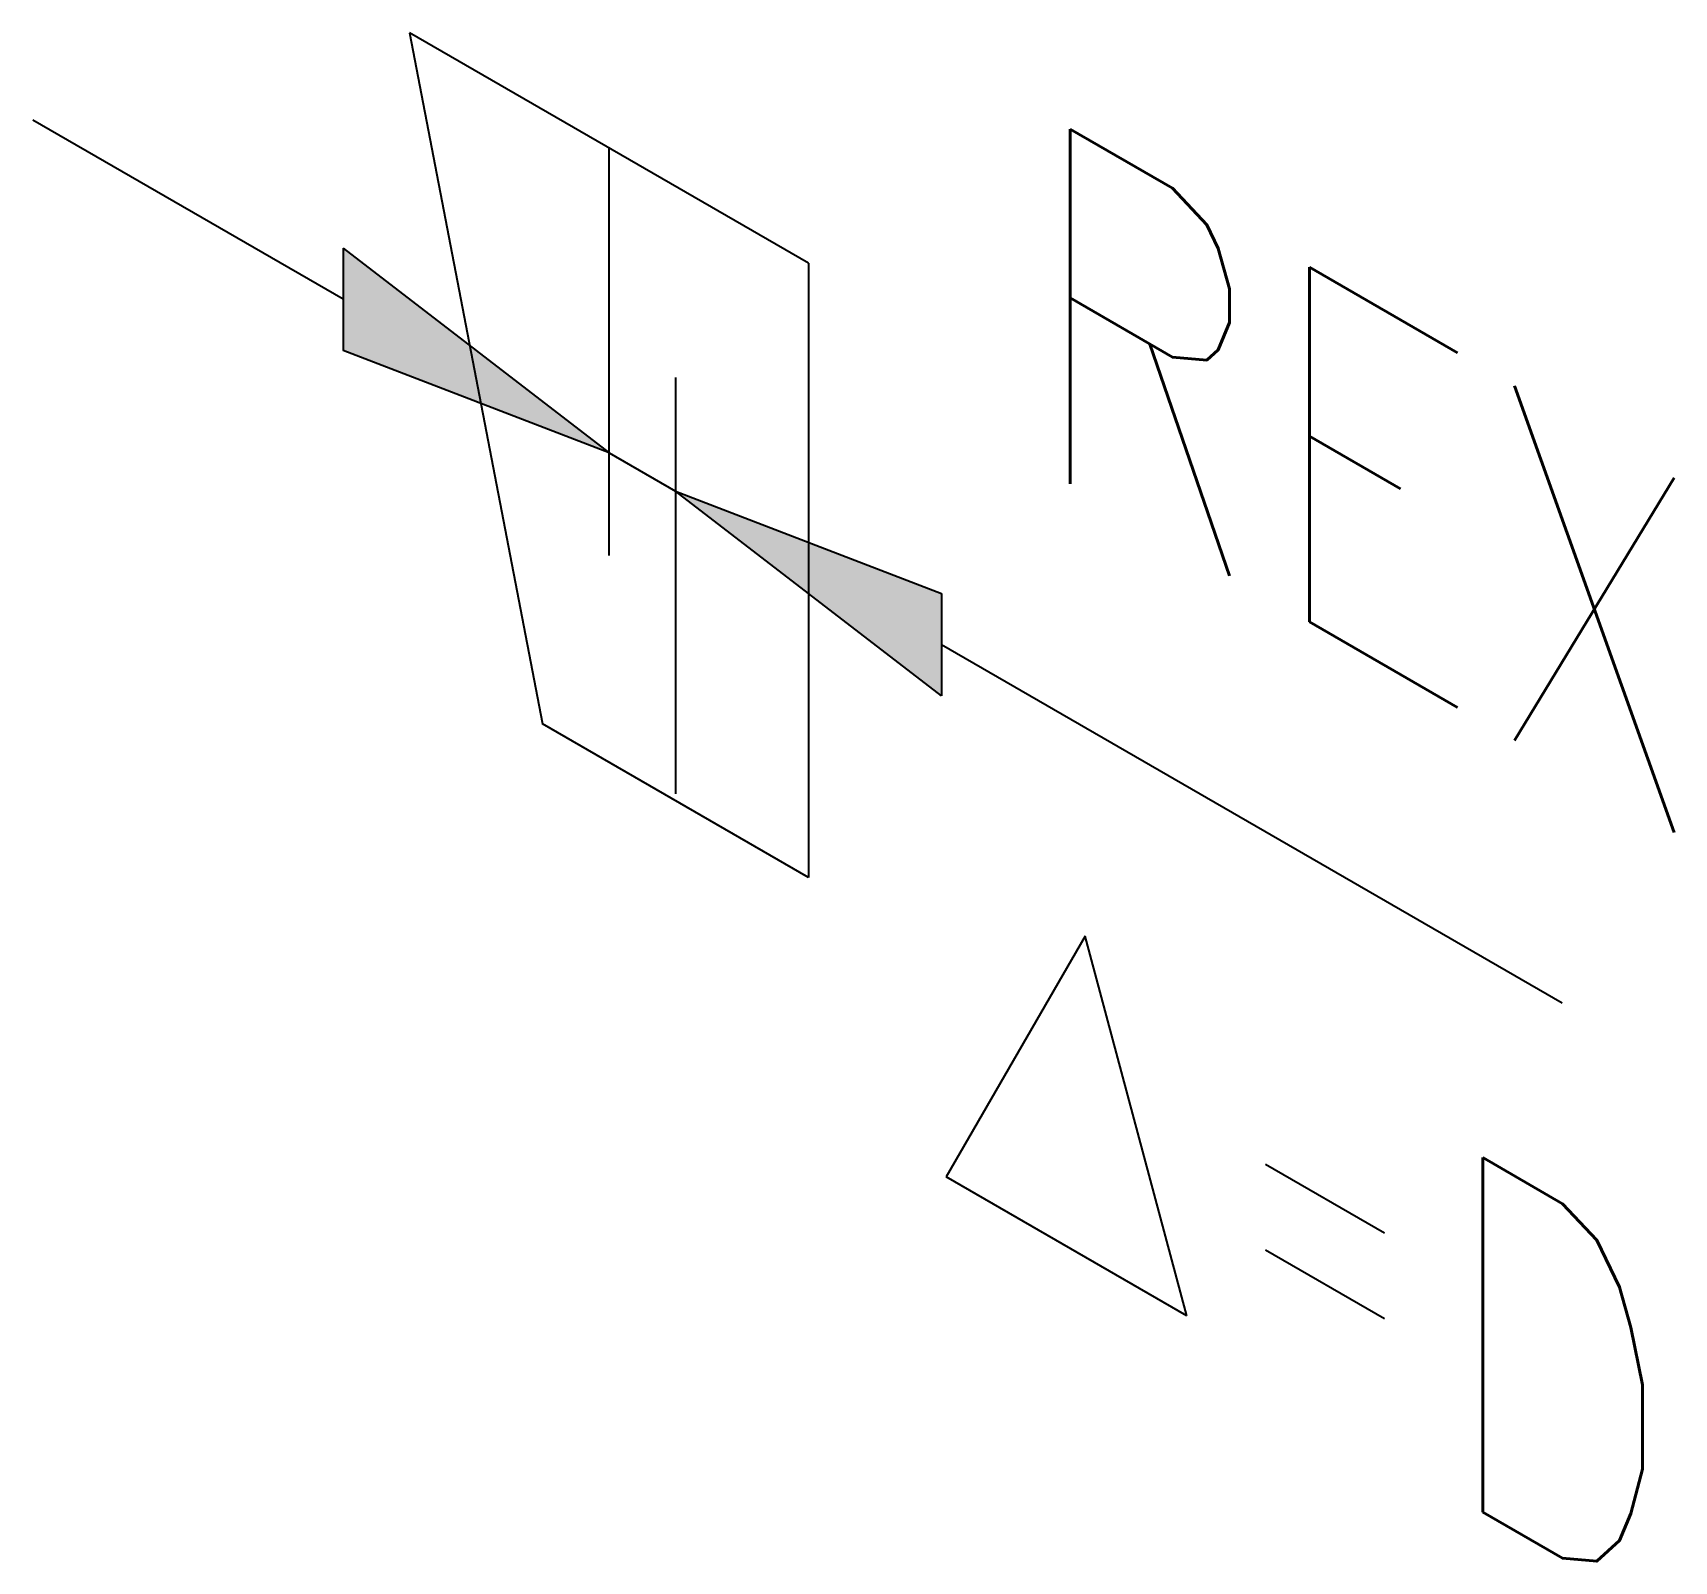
# Model space of a CAD drawing. Header units: millimetres. Extents: x -9882.467 to -9881.665, y -29.642 to -28.896.
import ezdxf
from ezdxf.enums import TextEntityAlignment as Align

# ---------------------------------------------------------------- set-up
doc = ezdxf.new("R2010")
doc.units = ezdxf.units.MM
doc.header["$LTSCALE"] = 10
doc.layers.add('Tub_iso_componentes', color=2, linetype='Continuous')
doc.styles.add('R60', font='romans.shx')

msp = doc.modelspace()

# ---------------------------------------------------------------- hatches: boundary and pattern name
at = {"layer": 'Tub_iso_componentes'}
for points in [[(-9882.31504, -29.05092), (-9882.31504, -29.00092), (-9882.18513, -29.10092)], [(-9882.02275, -29.16967), (-9882.02275, -29.21967), (-9882.15266, -29.11967)]]:
    msp.add_hatch(color=1, dxfattribs=at).paths.add_polyline_path(points)

# ---------------------------------------------------------------- linework, layer by layer
for p, q in [((-9882.28256, -28.89581), (-9882.21761, -29.23331)), ((-9882.0877, -29.00831), (-9882.28256, -28.89581)), ((-9882.0877, -29.00831), (-9882.0877, -29.30831)), ((-9882.0877, -29.30831), (-9882.21761, -29.23331))]:
    msp.add_line(p, q, dxfattribs=at)
at = {"layer": 'Tub_iso_componentes', "color": 1}
for p, q in [((-9882.31504, -29.02592), (-9882.46659, -28.93842)), ((-9882.18513, -29.15113), (-9882.18513, -28.9516)), ((-9882.31504, -29.00092), (-9882.31504, -29.05092)), ((-9882.31504, -29.00092), (-9882.18513, -29.10092)), ((-9882.18513, -29.10092), (-9882.31504, -29.05092)), ((-9882.15266, -29.06411), (-9882.15266, -29.26746)), ((-9882.18513, -29.10092), (-9882.15266, -29.11967)), ((-9882.02275, -29.21967), (-9882.15266, -29.11967)), ((-9882.15266, -29.11967), (-9882.02275, -29.16967)), ((-9882.02275, -29.16967), (-9882.02275, -29.21967)), ((-9881.71964, -29.36967), (-9882.02275, -29.19467)), ((-9881.95267, -29.33697), (-9882.02057, -29.45457)), ((-9881.90297, -29.52247), (-9881.95267, -29.33697)), ((-9881.80638, -29.48207), (-9881.86451, -29.44851)), ((-9881.90297, -29.52247), (-9882.02057, -29.45457)), ((-9881.80638, -29.52385), (-9881.86451, -29.49029))]:
    msp.add_line(p, q, dxfattribs=at)

# ---------------------------------------------------------------- texts
at = {"layer": 'Tub_iso_componentes', "color": 1, "style": 'R60', "oblique": 330}
msp.add_text('REX', height=0.15, rotation=329.99993, dxfattribs=at).set_placement((-9881.90731, -28.97326), align=Align.TOP_LEFT)
msp.add_attdef('D', (-9881.78071, -29.60547), '', height=0.15, rotation=329.99993, dxfattribs=at)

doc.saveas('drawing.dxf')
